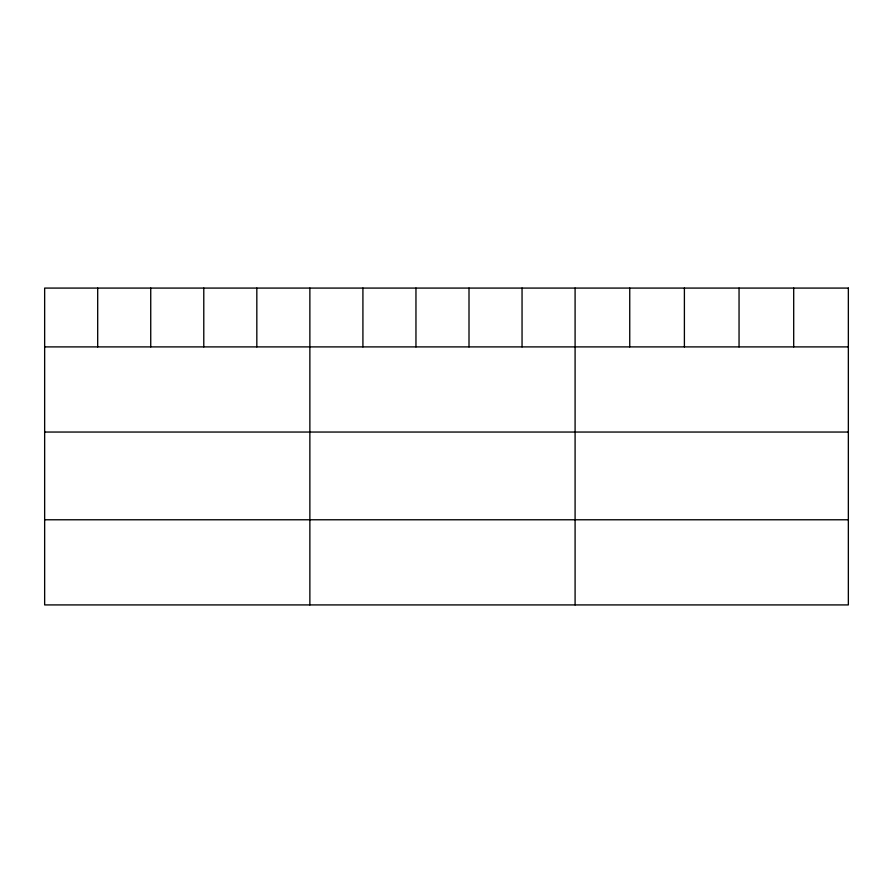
<?xml version="1.0" encoding="UTF-8"?>
<svg xmlns="http://www.w3.org/2000/svg" width="893" height="893" viewBox="0 0 893 893"><rect width="100%" height="100%" fill="white"/><g stroke="black" fill="none" stroke-linecap="round" stroke-linejoin="round"><path stroke-width="1.34" d="M44.65 346.897L848.35 346.897M44.65 432.045L848.35 432.045M44.65 519.771L848.35 519.771M793.698 288.082L793.698 346.897M739.047 288.082L739.047 346.897M684.395 288.082L684.395 346.897M629.744 288.082L629.744 346.897M575.092 288.082L575.092 604.918M522.048 288.082L522.048 346.897M469.004 288.082L469.004 346.897M415.959 288.082L415.959 346.897M362.915 288.082L362.915 346.897M309.871 288.082L309.871 604.918M256.827 288.082L256.827 346.897M203.783 288.082L203.783 346.897M150.738 288.082L150.738 346.897M97.694 288.082L97.694 346.897M848.35 288.082L44.65 288.082L44.65 604.918L848.35 604.918L848.35 288.082"/></g></svg>
